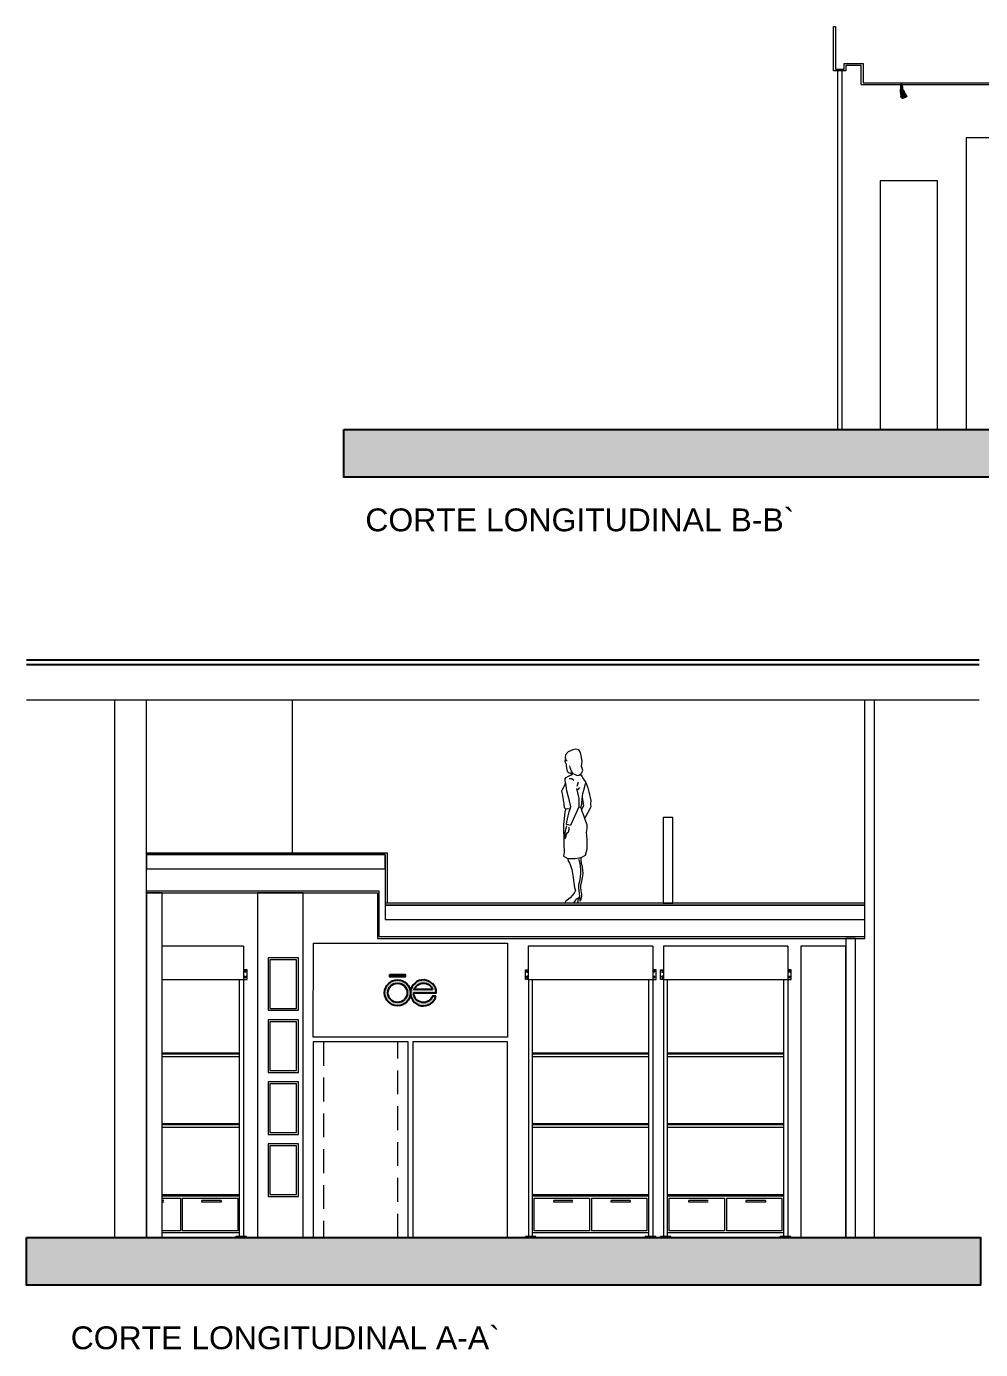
# Model space of a CAD drawing. Header units: metres. Extents: x 2712 to 2857, y 1386 to 1404.
# Drawn here: x 2755.84 to 2765.83, y 1386 to 1399.85 of the extents above; entities that cross this region are included whole.
import ezdxf
from ezdxf.enums import TextEntityAlignment as Align

# ---------------------------------------------------------------- set-up
doc = ezdxf.new("R2010")
doc.units = ezdxf.units.M
doc.linetypes.add('IMPORT-AG-FP-01$0$DASH2', pattern=[0.375, 0.25, -0.125])
for name, color, linetype in [('Fach 1', 180, 'Continuous'), ('Fach 2', 4, 'Continuous'), ('Fach 3', 3, 'Continuous'), ('Fach 4', 1, 'Continuous'), ('Hatch Muro', 253, 'Continuous'), ('PE-INSTALACIONES', 10, 'Continuous')]:
    doc.layers.add(name, color=color, linetype=linetype)
for name, color, linetype, lineweight in [('G+E LET10', 3, 'Continuous', 15), ('MOBILIARIO', 35, 'Continuous', 0), ('Muro Tbroca', 5, 'Continuous', 9), ('Muros', 1, 'Continuous', 0), ('PROYECCION', 2, 'IMPORT-AG-FP-01$0$DASH2', 9)]:
    doc.layers.add(name, color=color, linetype=linetype, lineweight=lineweight)
doc.styles.add('SWIS', font='swissel.ttf')

# ---------------------------------------------------------------- blocks, each defined once
blk = doc.blocks.new('A$C7ECD5999')
at = {"color": 1}
for p, q in [((0.058, 0.141), (0.043, 0.141)), ((0.043, 0.121), (0.043, 0.141)), ((0.058, 0.141), (0.058, 0.121)), ((0, 0.015), (0.005, 0.024)), ((0, 0.016), (0.004, 0.024)), ((0, 0.016), (0, 0.015)), ((0, 0.015), (0.002, 0.014)), ((0.002, 0.014), (0.003, 0.016)), ((0.002, 0.014), (0.005, 0.013)), ((0.002, 0.014), (0.002, 0.014)), ((0.002, 0.014), (0.002, 0.014)), ((0.002, 0.014), (0.002, 0.014)), ((0.002, 0.014), (0.006, 0.013)), ((0.007, 0.035), (0.003, 0.025)), ((0.003, 0.025), (0.004, 0.025)), ((0.003, 0.016), (0.006, 0.023)), ((0.004, 0.016), (0.003, 0.016)), ((0.007, 0.034), (0.004, 0.025)), ((0.004, 0.025), (0.004, 0.024)), ((0.004, 0.024), (0.005, 0.024)), ((0.004, 0.016), (0.007, 0.023)), ((0.008, 0.015), (0.004, 0.016)), ((0.005, 0.025), (0.009, 0.033)), ((0.005, 0.025), (0.006, 0.028)), ((0.005, 0.024), (0.005, 0.025)), ((0.005, 0.025), (0.005, 0.025)), ((0.006, 0.024), (0.005, 0.024)), ((0.005, 0.024), (0.005, 0.024)), ((0.005, 0.013), (0.01, 0.011)), ((0.005, 0.013), (0.006, 0.013)), ((0.006, 0.029), (0.009, 0.033)), ((0.006, 0.029), (0.008, 0.033)), ((0.006, 0.028), (0.006, 0.029)), ((0.006, 0.024), (0.007, 0.025)), ((0.045, 0.01), (0.006, 0.024)), ((0.006, 0.023), (0.006, 0.024)), ((0.006, 0.013), (0.01, 0.011)), ((0.007, 0.035), (0.007, 0.034)), ((0.008, 0.035), (0.007, 0.035)), ((0.007, 0.034), (0.008, 0.033)), ((0.007, 0.025), (0.011, 0.033)), ((0.009, 0.035), (0.008, 0.035)), ((0.008, 0.033), (0.009, 0.033)), ((0.008, 0.033), (0.009, 0.033)), ((0.008, 0.025), (0.012, 0.032)), ((0.008, 0.015), (0.011, 0.022)), ((0.013, 0.013), (0.008, 0.015)), ((0.009, 0.033), (0.031, 0.079)), ((0.009, 0.035), (0.031, 0.079)), ((0.009, 0.034), (0.009, 0.035)), ((0.009, 0.033), (0.009, 0.033)), ((0.009, 0.033), (0.011, 0.033)), ((0.009, 0.033), (0.009, 0.033)), ((0.01, 0.011), (0.015, 0.009)), ((0.01, 0.011), (0.01, 0.011)), ((0.01, 0.011), (0.016, 0.01)), ((0.011, 0.034), (0.032, 0.078)), ((0.011, 0.033), (0.011, 0.034)), ((0.011, 0.033), (0.012, 0.032)), ((0.012, 0.034), (0.033, 0.078)), ((0.012, 0.032), (0.015, 0.031)), ((0.012, 0.024), (0.015, 0.031)), ((0.013, 0.013), (0.016, 0.02)), ((0.019, 0.011), (0.013, 0.013)), ((0.015, 0.031), (0.02, 0.029)), ((0.015, 0.009), (0.016, 0.01)), ((0.015, 0.009), (0.021, 0.007)), ((0.016, 0.033), (0.036, 0.077)), ((0.016, 0.01), (0.022, 0.008)), ((0.017, 0.022), (0.02, 0.029)), ((0.019, 0.011), (0.021, 0.018)), ((0.025, 0.009), (0.019, 0.011)), ((0.02, 0.031), (0.039, 0.076)), ((0.02, 0.029), (0.025, 0.028)), ((0.021, 0.007), (0.022, 0.008)), ((0.021, 0.007), (0.027, 0.005)), ((0.022, 0.021), (0.025, 0.028)), ((0.022, 0.008), (0.028, 0.006)), ((0.025, 0.028), (0.03, 0.026)), ((0.025, 0.009), (0.027, 0.016)), ((0.031, 0.007), (0.025, 0.009)), ((0.026, 0.03), (0.042, 0.075)), ((0.027, 0.005), (0.028, 0.006)), ((0.027, 0.005), (0.033, 0.003)), ((0.028, 0.019), (0.03, 0.026)), ((0.028, 0.006), (0.033, 0.004)), ((0.03, 0.026), (0.036, 0.024)), ((0.031, 0.079), (0.045, 0.095)), ((0.031, 0.079), (0.033, 0.081)), ((0.031, 0.079), (0.032, 0.078)), ((0.031, 0.079), (0.031, 0.079)), ((0.031, 0.028), (0.046, 0.073)), ((0.031, 0.007), (0.033, 0.014)), ((0.036, 0.005), (0.031, 0.007)), ((0.032, 0.078), (0.033, 0.079)), ((0.032, 0.078), (0.045, 0.074)), ((0.032, 0.078), (0.032, 0.078)), ((0.032, 0.078), (0.033, 0.078)), ((0.033, 0.081), (0.045, 0.095)), ((0.033, 0.079), (0.045, 0.094)), ((0.034, 0.079), (0.033, 0.079)), ((0.033, 0.078), (0.036, 0.077)), ((0.033, 0.017), (0.036, 0.024)), ((0.033, 0.003), (0.033, 0.004)), ((0.033, 0.004), (0.038, 0.002)), ((0.033, 0.003), (0.038, 0.001)), ((0.034, 0.079), (0.045, 0.094)), ((0.036, 0.078), (0.034, 0.079)), ((0.036, 0.078), (0.045, 0.092)), ((0.039, 0.077), (0.036, 0.078)), ((0.036, 0.077), (0.039, 0.076)), ((0.036, 0.026), (0.05, 0.072)), ((0.036, 0.024), (0.04, 0.022)), ((0.036, 0.005), (0.038, 0.013)), ((0.04, 0.003), (0.036, 0.005)), ((0.038, 0.015), (0.04, 0.022)), ((0.038, 0.001), (0.038, 0.002)), ((0.038, 0.002), (0.042, 0.001)), ((0.038, 0.001), (0.042, 0)), ((0.039, 0.077), (0.047, 0.091)), ((0.043, 0.076), (0.039, 0.077)), ((0.039, 0.076), (0.042, 0.075)), ((0.04, 0.022), (0.045, 0.021)), ((0.04, 0.003), (0.042, 0.011)), ((0.044, 0.002), (0.04, 0.003)), ((0.041, 0.024), (0.053, 0.071)), ((0.042, 0.075), (0.046, 0.073)), ((0.042, 0), (0.042, 0.001)), ((0.042, 0.001), (0.043, 0)), ((0.042, 0), (0.043, 0)), ((0.045, 0.121), (0.043, 0.121)), ((0.043, 0.076), (0.049, 0.091)), ((0.047, 0.075), (0.043, 0.076)), ((0.045, 0.074), (0.043, 0.076)), ((0.043, 0.013), (0.045, 0.021)), ((0.044, 0.002), (0.043, 0)), ((0.043, 0), (0.045, 0)), ((0.045, 0.01), (0.044, 0.002)), ((0.045, 0.121), (0.047, 0.121)), ((0.045, 0.094), (0.045, 0.095)), ((0.045, 0.095), (0.045, 0.095)), ((0.045, 0.095), (0.045, 0.095)), ((0.045, 0.095), (0.045, 0.095)), ((0.045, 0.095), (0.045, 0.095)), ((0.045, 0.095), (0.045, 0.095)), ((0.045, 0.095), (0.045, 0.095)), ((0.045, 0.094), (0.045, 0.094)), ((0.045, 0.074), (0.051, 0.091)), ((0.046, 0.073), (0.045, 0.074)), ((0.045, 0.074), (0.059, 0.07)), ((0.045, 0.023), (0.056, 0.07)), ((0.045, 0.021), (0.048, 0.02)), ((0.046, 0.012), (0.045, 0.01)), ((0.045, 0), (0.047, 0.01)), ((0.046, 0.01), (0.045, 0.01)), ((0.045, 0.01), (0.045, 0.01)), ((0.045, 0), (0.046, 0)), ((0.046, 0.073), (0.046, 0.073)), ((0.046, 0.073), (0.05, 0.072)), ((0.046, 0.014), (0.048, 0.02)), ((0.048, 0.02), (0.046, 0.014)), ((0.046, 0.014), (0.046, 0.012)), ((0.047, 0.01), (0.046, 0.01)), ((0.046, 0), (0.048, 0.009)), ((0.047, 0.121), (0.054, 0.121)), ((0.047, 0.075), (0.052, 0.091)), ((0.05, 0.074), (0.047, 0.075)), ((0.047, 0.01), (0.049, 0.02)), ((0.048, 0.009), (0.047, 0.01)), ((0.048, 0.021), (0.058, 0.069)), ((0.059, 0.069), (0.048, 0.021)), ((0.048, 0.021), (0.048, 0.02)), ((0.048, 0.02), (0.048, 0.02)), ((0.048, 0.02), (0.049, 0.02)), ((0.048, 0.011), (0.05, 0.019)), ((0.05, 0.01), (0.048, 0.011)), ((0.048, 0.01), (0.048, 0.011)), ((0.048, 0.009), (0.048, 0.009)), ((0.048, 0.009), (0.048, 0.009)), ((0.048, 0.009), (0.048, 0.009)), ((0.048, 0.009), (0.05, 0.008)), ((0.05, 0.008), (0.048, 0.009)), ((0.048, 0.009), (0.048, 0.009)), ((0.049, 0.02), (0.059, 0.069)), ((0.049, 0.02), (0.05, 0.019)), ((0.05, 0.074), (0.054, 0.091)), ((0.053, 0.072), (0.05, 0.074)), ((0.05, 0.072), (0.053, 0.071)), ((0.05, 0.021), (0.06, 0.069)), ((0.053, 0.02), (0.05, 0.021)), ((0.05, 0.02), (0.05, 0.021)), ((0.05, 0.019), (0.052, 0.018)), ((0.052, 0.018), (0.05, 0.01)), ((0.051, 0.01), (0.05, 0.01)), ((0.051, 0.01), (0.05, 0.008)), ((0.05, 0.008), (0.051, 0.008)), ((0.054, 0.018), (0.051, 0.008)), ((0.054, 0.018), (0.051, 0.01)), ((0.051, 0.008), (0.052, 0.008)), ((0.055, 0.018), (0.052, 0.008)), ((0.052, 0.018), (0.054, 0.018)), ((0.053, 0.072), (0.056, 0.091)), ((0.056, 0.071), (0.053, 0.072)), ((0.053, 0.071), (0.056, 0.07)), ((0.055, 0.019), (0.053, 0.02)), ((0.056, 0.121), (0.054, 0.121)), ((0.054, 0.018), (0.055, 0.018)), ((0.055, 0.091), (0.056, 0.091)), ((0.055, 0.018), (0.055, 0.019)), ((0.058, 0.121), (0.056, 0.121)), ((0.057, 0.092), (0.056, 0.092)), ((0.056, 0.071), (0.057, 0.091)), ((0.056, 0.091), (0.056, 0.091)), ((0.056, 0.091), (0.057, 0.091)), ((0.058, 0.07), (0.056, 0.071)), ((0.056, 0.07), (0.058, 0.069)), ((0.058, 0.091), (0.057, 0.092)), ((0.057, 0.091), (0.057, 0.092)), ((0.057, 0.091), (0.058, 0.091)), ((0.059, 0.091), (0.058, 0.091)), ((0.058, 0.091), (0.059, 0.09)), ((0.058, 0.091), (0.058, 0.091)), ((0.058, 0.091), (0.058, 0.081)), ((0.058, 0.081), (0.058, 0.091)), ((0.058, 0.091), (0.058, 0.091)), ((0.058, 0.07), (0.058, 0.081)), ((0.058, 0.081), (0.058, 0.081)), ((0.058, 0.081), (0.059, 0.081)), ((0.058, 0.081), (0.059, 0.07)), ((0.059, 0.07), (0.058, 0.07)), ((0.058, 0.069), (0.059, 0.069)), ((0.059, 0.09), (0.059, 0.091)), ((0.059, 0.081), (0.059, 0.09)), ((0.059, 0.09), (0.059, 0.09)), ((0.059, 0.09), (0.059, 0.091)), ((0.059, 0.09), (0.059, 0.09)), ((0.059, 0.081), (0.059, 0.09)), ((0.059, 0.081), (0.059, 0.09)), ((0.06, 0.069), (0.059, 0.081)), ((0.059, 0.07), (0.059, 0.081)), ((0.059, 0.07), (0.059, 0.081)), ((0.059, 0.081), (0.059, 0.081)), ((0.059, 0.081), (0.059, 0.081)), ((0.06, 0.069), (0.059, 0.07)), ((0.059, 0.07), (0.059, 0.07)), ((0.059, 0.07), (0.059, 0.069)), ((0.059, 0.069), (0.059, 0.07)), ((0.059, 0.07), (0.059, 0.07)), ((0.059, 0.07), (0.059, 0.07)), ((0.059, 0.07), (0.059, 0.07)), ((0.059, 0.07), (0.059, 0.07)), ((0.059, 0.07), (0.059, 0.07)), ((0.059, 0.069), (0.06, 0.069)), ((0.059, 0.069), (0.059, 0.069))]:
    blk.add_line(p, q, dxfattribs=at)
blk.add_lwpolyline([(0.045, 0.121), (0.045, 0.091), (0.056, 0.091), (0.056, 0.121)], dxfattribs=at)
blk = doc.blocks.new('PERSONA1')
for p, q in [((-0.088, 1.554), (-0.091, 1.522)), ((-0.06, 1.588), (-0.088, 1.554)), ((-0.011, 1.609), (-0.06, 1.588)), ((0.022, 1.613), (-0.011, 1.609)), ((0.051, 1.606), (0.022, 1.613)), ((0.071, 1.579), (0.051, 1.606)), ((0.081, 1.53), (0.071, 1.579)), ((0.086, 1.486), (0.081, 1.53)), ((-0.092, 1.506), (-0.095, 1.49)), ((-0.095, 1.49), (-0.092, 1.477)), ((-0.092, 1.477), (-0.084, 1.465)), ((-0.091, 1.522), (-0.084, 1.504)), ((-0.091, 1.519), (-0.087, 1.507)), ((-0.087, 1.507), (-0.071, 1.49)), ((-0.084, 1.465), (-0.081, 1.457)), ((-0.081, 1.457), (-0.081, 1.447)), ((-0.081, 1.447), (-0.08, 1.439)), ((-0.08, 1.439), (-0.078, 1.42)), ((-0.078, 1.42), (-0.074, 1.396)), ((-0.074, 1.396), (-0.068, 1.382)), ((-0.035, 1.411), (-0.043, 1.44)), ((-0.025, 1.384), (-0.035, 1.411)), ((0.08, 1.436), (0.082, 1.46)), ((0.093, 1.396), (0.08, 1.436)), ((0.082, 1.46), (0.086, 1.486)), ((0.083, 1.365), (0.093, 1.396)), ((-0.086, 1.262), (-0.101, 1.227)), ((-0.09, 1.302), (-0.081, 1.318)), ((-0.09, 1.282), (-0.09, 1.302)), ((-0.082, 1.233), (-0.09, 1.282)), ((-0.081, 1.318), (-0.057, 1.331)), ((-0.068, 1.382), (-0.06, 1.372)), ((-0.06, 1.372), (-0.05, 1.365)), ((-0.057, 1.331), (-0.032, 1.341)), ((-0.05, 1.365), (-0.039, 1.364)), ((-0.048, 1.308), (-0.022, 1.306)), ((-0.039, 1.364), (-0.028, 1.365)), ((-0.032, 1.341), (-0.01, 1.358)), ((-0.028, 1.365), (-0.027, 1.345)), ((-0.006, 1.355), (-0.025, 1.384)), ((-0.022, 1.306), (0, 1.29)), ((-0.01, 1.358), (0.007, 1.351)), ((0.007, 1.351), (0.035, 1.34)), ((0.035, 1.34), (0.051, 1.341)), ((0.035, 1.226), (0.049, 1.273)), ((0.051, 1.341), (0.071, 1.351)), ((0.07, 1.348), (0.086, 1.325)), ((0.071, 1.351), (0.083, 1.365)), ((0.086, 1.325), (0.102, 1.301)), ((0.102, 1.301), (0.125, 1.264)), ((0.116, 1.224), (0.123, 1.255)), ((0.125, 1.264), (0.145, 1.21)), ((-0.115, 1.204), (-0.129, 1.173)), ((-0.129, 1.173), (-0.122, 1.148)), ((-0.122, 1.148), (-0.114, 1.103)), ((-0.101, 1.227), (-0.115, 1.204)), ((-0.074, 1.177), (-0.082, 1.233)), ((-0.058, 1.125), (-0.074, 1.177)), ((-0.047, 1.075), (-0.058, 1.125)), ((0.045, 1.144), (0.032, 1.202)), ((0.041, 1.187), (0.061, 1.214)), ((0.054, 1.098), (0.045, 1.144)), ((0.087, 1.095), (0.094, 1.15)), ((0.105, 1.022), (0.089, 1.111)), ((0.094, 1.15), (0.106, 1.184)), ((0.106, 1.184), (0.116, 1.224)), ((0.145, 1.21), (0.156, 1.168)), ((0.156, 1.168), (0.164, 1.137)), ((0.164, 1.137), (0.176, 1.081)), ((-0.114, 1.103), (-0.106, 1.041)), ((-0.106, 1.041), (-0.103, 1.005)), ((-0.103, 1.005), (-0.089, 0.989)), ((-0.086, 0.987), (-0.094, 0.956)), ((-0.089, 0.989), (-0.067, 0.992)), ((-0.067, 0.992), (-0.044, 0.991)), ((-0.048, 0.957), (-0.031, 1.012)), ((-0.031, 1.012), (-0.047, 1.075)), ((0.052, 1.011), (-0.036, 0.814)), ((0.071, 1.005), (0.052, 1.011)), ((0.055, 1.012), (0.054, 1.098)), ((0.056, 1.007), (0.077, 1.011)), ((0.077, 0.995), (0.071, 1.005)), ((0.077, 1.011), (0.085, 1.043)), ((0.088, 0.96), (0.077, 0.995)), ((0.081, 0.982), (0.105, 1.022)), ((0.085, 1.043), (0.087, 1.095)), ((0.171, 0.995), (0.148, 0.95)), ((0.178, 1.011), (0.171, 0.995)), ((0.176, 1.081), (0.175, 1.038)), ((0.175, 1.038), (0.178, 1.011)), ((-0.102, 0.889), (-0.108, 0.825)), ((-0.094, 0.956), (-0.102, 0.889)), ((-0.076, 0.827), (-0.074, 0.854)), ((-0.074, 0.854), (-0.059, 0.917)), ((-0.059, 0.917), (-0.048, 0.957)), ((0.103, 0.92), (0.088, 0.96)), ((0.124, 0.856), (0.103, 0.92)), ((0.137, 0.934), (0.117, 0.895)), ((0.138, 0.821), (0.124, 0.856)), ((0.148, 0.95), (0.137, 0.934)), ((-0.108, 0.825), (-0.107, 0.777)), ((-0.107, 0.777), (-0.106, 0.678)), ((-0.093, 0.738), (-0.095, 0.697)), ((-0.095, 0.697), (-0.095, 0.675)), ((-0.089, 0.774), (-0.093, 0.738)), ((-0.079, 0.797), (-0.089, 0.774)), ((-0.087, 0.685), (-0.074, 0.731)), ((-0.076, 0.812), (-0.079, 0.797)), ((-0.059, 0.821), (-0.076, 0.827)), ((-0.074, 0.731), (-0.068, 0.74)), ((-0.068, 0.74), (-0.056, 0.75)), ((-0.036, 0.814), (-0.059, 0.821)), ((-0.056, 0.75), (-0.049, 0.772)), ((-0.049, 0.772), (-0.05, 0.797)), ((0.134, 0.74), (0.139, 0.785)), ((0.138, 0.673), (0.134, 0.74)), ((0.139, 0.785), (0.138, 0.821)), ((-0.106, 0.678), (-0.104, 0.62)), ((-0.104, 0.62), (-0.103, 0.534)), ((-0.095, 0.675), (-0.087, 0.685)), ((0.122, 0.506), (0.14, 0.572)), ((0.141, 0.629), (0.138, 0.673)), ((0.14, 0.572), (0.141, 0.629)), ((-0.103, 0.534), (-0.108, 0.494)), ((-0.108, 0.494), (-0.07, 0.472)), ((-0.07, 0.472), (-0.05, 0.468)), ((-0.063, 0.469), (-0.063, 0.462)), ((-0.063, 0.462), (-0.056, 0.439)), ((-0.056, 0.439), (-0.048, 0.426)), ((-0.05, 0.468), (0.011, 0.471)), ((-0.048, 0.426), (-0.042, 0.417)), ((-0.042, 0.417), (-0.022, 0.353)), ((0.011, 0.471), (0.058, 0.475)), ((0.061, 0.431), (0.051, 0.458)), ((0.058, 0.475), (0.085, 0.483)), ((0.069, 0.396), (0.061, 0.431)), ((0.074, 0.482), (0.073, 0.459)), ((0.073, 0.459), (0.077, 0.419)), ((0.077, 0.419), (0.086, 0.384)), ((0.085, 0.483), (0.122, 0.506)), ((-0.022, 0.353), (-0.011, 0.292)), ((-0.011, 0.292), (0.008, 0.165)), ((0.066, 0.245), (0.068, 0.281)), ((0.068, 0.281), (0.074, 0.309)), ((0.074, 0.345), (0.069, 0.396)), ((0.074, 0.309), (0.074, 0.345)), ((0.092, 0.287), (0.085, 0.252)), ((0.086, 0.384), (0.09, 0.343)), ((0.09, 0.343), (0.093, 0.317)), ((0.093, 0.317), (0.092, 0.287)), ((0.008, 0.165), (0.016, 0.133)), ((0.052, 0.155), (0.053, 0.196)), ((0.054, 0.13), (0.052, 0.155)), ((0.053, 0.196), (0.066, 0.245)), ((0.073, 0.204), (0.07, 0.185)), ((0.07, 0.185), (0.07, 0.158)), ((0.07, 0.158), (0.074, 0.133)), ((0.08, 0.224), (0.073, 0.204)), ((0.085, 0.252), (0.08, 0.224)), ((-0.087, 0.019), (-0.093, 0.006)), ((-0.093, 0.006), (-0.016, 0.005)), ((-0.037, 0.058), (-0.087, 0.019)), ((0.003, 0.106), (-0.037, 0.058)), ((-0.016, 0.005), (0.002, 0.01)), ((0.002, 0.01), (0.018, 0.031)), ((0.016, 0.133), (0.003, 0.106)), ((0.018, 0.031), (0.032, 0.054)), ((0.032, 0.054), (0.04, 0.049)), ((0.04, 0.049), (0.041, 0.007)), ((0.041, 0.007), (0.05, 0.049)), ((0.05, 0.049), (0.062, 0.07)), ((0.06, 0.107), (0.054, 0.13)), ((0.062, 0.07), (0.06, 0.107)), ((0.067, 0.021), (0.063, 0.078)), ((0.08, 0.069), (0.067, 0.021)), ((0.074, 0.133), (0.08, 0.094)), ((0.08, 0.094), (0.08, 0.069))]:
    blk.add_line(p, q)

msp = doc.modelspace()

# ---------------------------------------------------------------- hatches: boundary and pattern name
h = msp.add_hatch()
h.set_pattern_fill('AR-SAND', color=256, scale=0.0009)
h.set_pattern_definition([(37.5, (2773.292376, 1319.77249), (-0.001440028, 0.044047191), [0, -0.0347472, 0, -0.038862, 0, -0.0371475]), (7.5, (2773.292376, 1319.77249), (0.040457095, 0.06451426), [0, -0.0187452, 0, -0.0313182, 0, -0.0120015]), (327.5, (2773.264258, 1319.77249), (0.071189313, 0.000129347), [0, -0.01143, 0, -0.041148, 0, -0.053721]), (317.5, (2773.26426, 1319.77249), (0.06872008, 0.02006364), [0, -0.005715, 0, -0.0269748, 0, -0.030861])])
h.paths.add_polyline_path([(2759.163, 1395.633), (2759.163, 1395.133), (2781.787, 1395.133), (2781.787, 1395.633)])
h = msp.add_hatch()
h.set_pattern_fill('AR-SAND', color=256, scale=0.0009)
h.set_pattern_definition([(37.5, (2768.592534, 1311.309227), (-0.001440028, 0.044047191), [0, -0.0347472, 0, -0.038862, 0, -0.0371475]), (7.5, (2768.592534, 1311.30923), (0.040457095, 0.06451426), [0, -0.0187452, 0, -0.0313182, 0, -0.0120015]), (327.5, (2768.564416, 1311.309227), (0.071189313, 0.000129347), [0, -0.01143, 0, -0.041148, 0, -0.053721]), (317.5, (2768.564416, 1311.30923), (0.06872008, 0.02006364), [0, -0.005715, 0, -0.0269748, 0, -0.030861])])
h.paths.add_polyline_path([(2765.828, 1386.67), (2765.828, 1387.17), (2755.839, 1387.17), (2755.839, 1386.67)])
at = {"layer": 'Hatch Muro', "true_color": 0x939598, "transparency": 33554531}
h = msp.add_hatch(color=252, dxfattribs=at)
h.dxf.hatch_style = 1
h.paths.add_polyline_path([(2759.806, 1389.902), (2759.806, 1389.925), (2759.644, 1389.925), (2759.644, 1389.902)])
h.paths.add_polyline_path([(2759.59, 1389.733, 1), (2759.86, 1389.733, 1)])
h.paths.add_polyline_path([(2759.827, 1389.733, -1), (2759.624, 1389.733, -1)], flags=16)
h.paths.add_polyline_path([(2760.127, 1389.699), (2760.091, 1389.699, -0.843039), (2759.894, 1389.733), (2760.131, 1389.733, 15.809221)])
h.paths.add_polyline_path([(2760.091, 1389.767), (2759.9, 1389.767, -0.707107)], flags=16)

# ---------------------------------------------------------------- linework, layer by layer
at = {"lineweight": 5}
for p, q in [((2762.431, 1395.633), (2781.787, 1395.633)), ((2757.731, 1387.17), (2765.306, 1387.17))]:
    msp.add_line(p, q, dxfattribs=at)
for points in [[(2759.163, 1395.633), (2781.787, 1395.633), (2781.787, 1395.133), (2759.163, 1395.133)], [(2755.839, 1387.17), (2765.828, 1387.17), (2765.828, 1386.67), (2755.839, 1386.67)]]:
    msp.add_lwpolyline(points, close=True)
at = {"elevation": 0}
msp.add_lwpolyline([(2759.644, 1389.925), (2759.806, 1389.925), (2759.806, 1389.902), (2759.644, 1389.902)], close=True, dxfattribs=at)
at = {"elevation": 0, "flags": 128}
for points in [[(2760.127, 1389.699), (2760.091, 1389.699, -0.843039), (2759.894, 1389.733), (2760.131, 1389.733, 15.809221)], [(2760.091, 1389.767), (2759.9, 1389.767, -0.707107)]]:
    msp.add_lwpolyline(points, format="xyb", close=True, dxfattribs=at)
for radius in [0.135, 0.101]:
    msp.add_circle((2759.725, 1389.733, 0), radius)
at = {"layer": 'Fach 1'}
for p, q in [((2755.839, 1393.22, 0), (2765.816, 1393.22, 0)), ((2755.839, 1393.17, 0), (2765.816, 1393.17, 0))]:
    msp.add_line(p, q, dxfattribs=at)
at = {"layer": 'Fach 2', "lineweight": 5}
for points in [[(2757.095, 1391.2), (2759.615, 1391.2), (2759.615, 1390.67)], [(2757.095, 1391.18), (2759.595, 1391.18), (2759.595, 1390.65)], [(2757.095, 1390.67), (2757.095, 1390.65)], [(2759.595, 1390.65), (2764.616, 1390.65), (2764.616, 1390.67), (2759.595, 1390.67)]]:
    msp.add_lwpolyline(points, dxfattribs=at)
at = {"layer": 'Fach 2', "lineweight": 5, "elevation": 0}
msp.add_lwpolyline([(2758.736, 1390.78), (2758.259, 1390.78), (2758.259, 1387.17), (2758.736, 1387.17)], close=True, dxfattribs=at)
at = {"layer": 'Fach 3', "lineweight": 5}
msp.add_line((2755.839, 1392.8, 0), (2765.816, 1392.8, 0), dxfattribs=at)
for points in [[(2762.607, 1391.57), (2762.505, 1391.57), (2762.505, 1390.67), (2762.607, 1390.67)], [(2757.095, 1391.18), (2757.095, 1391.03), (2759.595, 1391.03), (2759.595, 1391.18)]]:
    msp.add_lwpolyline(points, close=True, dxfattribs=at)
msp.add_lwpolyline([(2759.595, 1390.65), (2759.595, 1390.499), (2764.616, 1390.499), (2764.616, 1390.65), (2759.595, 1390.65)], dxfattribs=at)
at = {"layer": 'Fach 4', "lineweight": 5}
msp.add_line((2758.623, 1392.8), (2758.623, 1391.2), dxfattribs=at)
at = {"layer": 'MOBILIARIO'}
for p, q in [((2758.112, 1390.222, 0), (2757.259, 1390.222, 0)), ((2758.112, 1390.222, 0), (2758.112, 1389.872, 0)), ((2761.094, 1390.222), (2761.094, 1389.872)), ((2762.397, 1390.222), (2761.094, 1390.222)), ((2762.397, 1390.222), (2762.397, 1389.872)), ((2762.508, 1390.222), (2762.508, 1389.872)), ((2763.811, 1390.222), (2762.508, 1390.222)), ((2763.811, 1390.222), (2763.811, 1389.872)), ((2758.15, 1389.972, 0), (2758.112, 1389.972, 0)), ((2758.119, 1389.957, 0), (2758.124, 1389.965, 0)), ((2758.124, 1389.948, 0), (2758.119, 1389.957, 0)), ((2758.124, 1389.965, 0), (2758.134, 1389.965, 0)), ((2758.134, 1389.948, 0), (2758.124, 1389.948, 0)), ((2758.134, 1389.965, 0), (2758.139, 1389.957, 0)), ((2758.139, 1389.957, 0), (2758.134, 1389.948, 0)), ((2758.15, 1389.872, 0), (2758.15, 1389.972, 0)), ((2761.063, 1389.972), (2761.094, 1389.972)), ((2761.063, 1389.872), (2761.063, 1389.972)), ((2761.078, 1389.965), (2761.073, 1389.957)), ((2761.073, 1389.957), (2761.078, 1389.948)), ((2761.088, 1389.965), (2761.078, 1389.965)), ((2761.078, 1389.948), (2761.088, 1389.948)), ((2761.093, 1389.957), (2761.088, 1389.965)), ((2761.088, 1389.948), (2761.093, 1389.957)), ((2762.434, 1389.972), (2762.397, 1389.972)), ((2762.404, 1389.957), (2762.409, 1389.965)), ((2762.409, 1389.948), (2762.404, 1389.957)), ((2762.409, 1389.965), (2762.419, 1389.965)), ((2762.419, 1389.948), (2762.409, 1389.948)), ((2762.419, 1389.965), (2762.424, 1389.957)), ((2762.424, 1389.957), (2762.419, 1389.948)), ((2762.434, 1389.872), (2762.434, 1389.972)), ((2762.477, 1389.972), (2762.508, 1389.972)), ((2762.477, 1389.872), (2762.477, 1389.972)), ((2762.492, 1389.965), (2762.487, 1389.957)), ((2762.487, 1389.957), (2762.492, 1389.948)), ((2762.502, 1389.965), (2762.492, 1389.965)), ((2762.492, 1389.948), (2762.502, 1389.948)), ((2762.507, 1389.957), (2762.502, 1389.965)), ((2762.502, 1389.948), (2762.507, 1389.957)), ((2763.848, 1389.972), (2763.811, 1389.972)), ((2763.818, 1389.957), (2763.823, 1389.965)), ((2763.823, 1389.948), (2763.818, 1389.957)), ((2763.823, 1389.965), (2763.833, 1389.965)), ((2763.833, 1389.948), (2763.823, 1389.948)), ((2763.833, 1389.965), (2763.838, 1389.957)), ((2763.838, 1389.957), (2763.833, 1389.948)), ((2763.848, 1389.872), (2763.848, 1389.972)), ((2757.259, 1389.872, 0), (2758.112, 1389.872, 0)), ((2758.071, 1387.18, 0), (2758.071, 1389.872, 0)), ((2758.112, 1389.872, 0), (2758.15, 1389.872, 0)), ((2758.112, 1389.872, 0), (2758.112, 1387.18, 0)), ((2758.119, 1389.898, 0), (2758.124, 1389.906, 0)), ((2758.124, 1389.889, 0), (2758.119, 1389.898, 0)), ((2758.124, 1389.906, 0), (2758.134, 1389.906, 0)), ((2758.134, 1389.889, 0), (2758.124, 1389.889, 0)), ((2758.134, 1389.906, 0), (2758.139, 1389.898, 0)), ((2758.139, 1389.898, 0), (2758.134, 1389.889, 0)), ((2761.1, 1389.872), (2761.063, 1389.872)), ((2761.078, 1389.906), (2761.073, 1389.898)), ((2761.073, 1389.898), (2761.078, 1389.889)), ((2761.088, 1389.906), (2761.078, 1389.906)), ((2761.078, 1389.889), (2761.088, 1389.889)), ((2761.093, 1389.898), (2761.088, 1389.906)), ((2761.088, 1389.889), (2761.093, 1389.898)), ((2761.094, 1389.872), (2762.397, 1389.872)), ((2761.1, 1387.18), (2761.1, 1389.872)), ((2761.135, 1389.872), (2761.135, 1387.18)), ((2762.355, 1387.18), (2762.355, 1389.872)), ((2762.397, 1389.872), (2762.434, 1389.872)), ((2762.397, 1389.872), (2762.397, 1387.18)), ((2762.404, 1389.898), (2762.409, 1389.906)), ((2762.409, 1389.889), (2762.404, 1389.898)), ((2762.409, 1389.906), (2762.419, 1389.906)), ((2762.419, 1389.889), (2762.409, 1389.889)), ((2762.419, 1389.906), (2762.424, 1389.898)), ((2762.424, 1389.898), (2762.419, 1389.889)), ((2762.514, 1389.872), (2762.477, 1389.872)), ((2762.492, 1389.906), (2762.487, 1389.898)), ((2762.487, 1389.898), (2762.492, 1389.889)), ((2762.502, 1389.906), (2762.492, 1389.906)), ((2762.492, 1389.889), (2762.502, 1389.889)), ((2762.507, 1389.898), (2762.502, 1389.906)), ((2762.502, 1389.889), (2762.507, 1389.898)), ((2762.508, 1389.872), (2763.811, 1389.872)), ((2762.514, 1387.18), (2762.514, 1389.872)), ((2762.549, 1389.872), (2762.549, 1387.18)), ((2763.769, 1387.18), (2763.769, 1389.872)), ((2763.811, 1389.872), (2763.848, 1389.872)), ((2763.811, 1389.872), (2763.811, 1387.18)), ((2763.818, 1389.898), (2763.823, 1389.906)), ((2763.823, 1389.889), (2763.818, 1389.898)), ((2763.823, 1389.906), (2763.833, 1389.906)), ((2763.833, 1389.889), (2763.823, 1389.889)), ((2763.833, 1389.906), (2763.838, 1389.898)), ((2763.838, 1389.898), (2763.833, 1389.889)), ((2758.071, 1389.102, 0), (2757.259, 1389.102, 0)), ((2762.355, 1389.102), (2761.135, 1389.102)), ((2763.769, 1389.102), (2762.549, 1389.102)), ((2758.071, 1389.092, 0), (2757.259, 1389.092, 0)), ((2758.071, 1389.062, 0), (2757.259, 1389.062, 0)), ((2762.355, 1389.092), (2761.135, 1389.092)), ((2762.355, 1389.062), (2761.135, 1389.062)), ((2763.769, 1389.092), (2762.549, 1389.092)), ((2763.769, 1389.062), (2762.549, 1389.062)), ((2758.071, 1388.362, 0), (2757.259, 1388.362, 0)), ((2758.071, 1388.352, 0), (2757.259, 1388.352, 0)), ((2758.071, 1388.322, 0), (2757.259, 1388.322, 0)), ((2762.356, 1388.362), (2761.136, 1388.362)), ((2762.356, 1388.352), (2761.136, 1388.352)), ((2762.356, 1388.322), (2761.136, 1388.322)), ((2763.77, 1388.362), (2762.55, 1388.362)), ((2763.77, 1388.352), (2762.55, 1388.352)), ((2763.77, 1388.322), (2762.55, 1388.322)), ((2757.259, 1387.622, 0), (2758.071, 1387.622, 0)), ((2758.071, 1387.602, 0), (2757.259, 1387.602, 0)), ((2757.259, 1387.582, 0), (2757.451, 1387.582, 0)), ((2757.451, 1387.582, 0), (2757.451, 1387.242, 0)), ((2757.471, 1387.582, 0), (2757.471, 1387.242, 0)), ((2757.471, 1387.582, 0), (2758.051, 1387.582, 0)), ((2758.051, 1387.582, 0), (2758.051, 1387.242, 0)), ((2761.135, 1387.622), (2762.355, 1387.622)), ((2762.355, 1387.602), (2761.135, 1387.602)), ((2761.155, 1387.582), (2761.735, 1387.582)), ((2761.155, 1387.242), (2761.155, 1387.582)), ((2761.735, 1387.582), (2761.735, 1387.242)), ((2761.755, 1387.582), (2761.755, 1387.242)), ((2761.755, 1387.582), (2762.335, 1387.582)), ((2762.335, 1387.582), (2762.335, 1387.242)), ((2762.549, 1387.622), (2763.769, 1387.622)), ((2763.769, 1387.602), (2762.549, 1387.602)), ((2762.569, 1387.582), (2763.149, 1387.582)), ((2762.569, 1387.242), (2762.569, 1387.582)), ((2763.149, 1387.582), (2763.149, 1387.242)), ((2763.169, 1387.582), (2763.169, 1387.242)), ((2763.169, 1387.582), (2763.749, 1387.582)), ((2763.749, 1387.582), (2763.749, 1387.242)), ((2757.277, 1387.559, 0), (2757.259, 1387.559, 0)), ((2757.277, 1387.539, 0), (2757.259, 1387.539, 0)), ((2757.877, 1387.559, 0), (2757.677, 1387.559, 0)), ((2757.677, 1387.539, 0), (2757.677, 1387.559, 0)), ((2757.877, 1387.539, 0), (2757.677, 1387.539, 0)), ((2757.877, 1387.559, 0), (2757.877, 1387.539, 0)), ((2761.562, 1387.559), (2761.362, 1387.559)), ((2761.362, 1387.539), (2761.362, 1387.559)), ((2761.562, 1387.539), (2761.362, 1387.539)), ((2762.162, 1387.559), (2761.962, 1387.559)), ((2761.962, 1387.539), (2761.962, 1387.559)), ((2762.162, 1387.539), (2761.962, 1387.539)), ((2762.162, 1387.559), (2762.162, 1387.539)), ((2762.976, 1387.559), (2762.776, 1387.559)), ((2762.776, 1387.539), (2762.776, 1387.559)), ((2762.976, 1387.539), (2762.776, 1387.539)), ((2763.576, 1387.559), (2763.376, 1387.559)), ((2763.376, 1387.539), (2763.376, 1387.559)), ((2763.576, 1387.539), (2763.376, 1387.539)), ((2763.576, 1387.559), (2763.576, 1387.539)), ((2757.451, 1387.242, 0), (2757.259, 1387.242, 0)), ((2757.259, 1387.222, 0), (2758.071, 1387.222, 0)), ((2758.051, 1387.242, 0), (2757.471, 1387.242, 0)), ((2758.033, 1387.17), (2758.033, 1387.18)), ((2758.143, 1387.18), (2758.033, 1387.18)), ((2758.033, 1387.17), (2758.033, 1387.18)), ((2758.143, 1387.18), (2758.033, 1387.18)), ((2758.033, 1387.17), (2758.143, 1387.17)), ((2758.033, 1387.17), (2758.143, 1387.17)), ((2758.143, 1387.17), (2758.143, 1387.18)), ((2758.143, 1387.17), (2758.143, 1387.18)), ((2761.063, 1387.17, 0), (2761.063, 1387.18, 0)), ((2761.173, 1387.18, 0), (2761.063, 1387.18, 0)), ((2761.063, 1387.17, 0), (2761.173, 1387.17, 0)), ((2761.135, 1387.222), (2762.355, 1387.222)), ((2761.735, 1387.242), (2761.155, 1387.242)), ((2761.173, 1387.17, 0), (2761.173, 1387.18, 0)), ((2762.335, 1387.242), (2761.755, 1387.242)), ((2762.318, 1387.17, 0), (2762.318, 1387.18, 0)), ((2762.428, 1387.18, 0), (2762.318, 1387.18, 0)), ((2762.318, 1387.17, 0), (2762.318, 1387.18, 0)), ((2762.428, 1387.18, 0), (2762.318, 1387.18, 0)), ((2762.318, 1387.17, 0), (2762.428, 1387.17, 0)), ((2762.318, 1387.17, 0), (2762.428, 1387.17, 0)), ((2762.428, 1387.17, 0), (2762.428, 1387.18, 0)), ((2762.428, 1387.17, 0), (2762.428, 1387.18, 0)), ((2762.477, 1387.17, 0), (2762.477, 1387.18, 0)), ((2762.587, 1387.18, 0), (2762.477, 1387.18, 0)), ((2762.477, 1387.17, 0), (2762.587, 1387.17, 0)), ((2762.549, 1387.222), (2763.769, 1387.222)), ((2763.149, 1387.242), (2762.569, 1387.242)), ((2762.587, 1387.17, 0), (2762.587, 1387.18, 0)), ((2763.749, 1387.242), (2763.169, 1387.242)), ((2763.732, 1387.17, 0), (2763.732, 1387.18, 0)), ((2763.842, 1387.18, 0), (2763.732, 1387.18, 0)), ((2763.732, 1387.17, 0), (2763.732, 1387.18, 0)), ((2763.842, 1387.18, 0), (2763.732, 1387.18, 0)), ((2763.732, 1387.17, 0), (2763.842, 1387.17, 0)), ((2763.732, 1387.17, 0), (2763.842, 1387.17, 0)), ((2763.842, 1387.17, 0), (2763.842, 1387.18, 0)), ((2763.842, 1387.17, 0), (2763.842, 1387.18, 0))]:
    msp.add_line(p, q, dxfattribs=at)
at = {"layer": 'MOBILIARIO', "elevation": 0}
msp.add_lwpolyline([(2767.98, 1395.635), (2767.98, 1398.685), (2765.68, 1398.685), (2765.68, 1395.635)], dxfattribs=at)
msp.add_lwpolyline([(2764.78, 1395.634), (2765.38, 1395.633), (2765.38, 1398.235), (2764.78, 1398.236)], close=True, dxfattribs=at)
at = {"layer": 'MOBILIARIO', "lineweight": 5, "elevation": 0}
for points in [[(2758.843, 1389.27), (2758.844, 1390.252), (2760.877, 1390.252), (2760.877, 1389.27)], [(2759.836, 1389.22), (2758.843, 1389.22), (2758.843, 1387.17), (2759.836, 1387.17)]]:
    msp.add_lwpolyline(points, close=True, dxfattribs=at)
at = {"layer": 'MOBILIARIO', "lineweight": 5}
for points in [[(2763.946, 1387.17), (2764.419, 1387.17), (2764.419, 1390.222), (2763.946, 1390.222)], [(2760.877, 1389.22), (2759.886, 1389.22), (2759.886, 1387.17), (2760.877, 1387.17)]]:
    msp.add_lwpolyline(points, close=True, dxfattribs=at)
at = {"layer": 'MOBILIARIO'}
for points in [[(2758.687, 1389.55), (2758.687, 1390.1), (2758.369, 1390.1), (2758.369, 1389.55)], [(2758.667, 1389.57), (2758.667, 1390.08), (2758.389, 1390.08), (2758.389, 1389.57)], [(2758.687, 1388.9), (2758.687, 1389.45), (2758.369, 1389.45), (2758.369, 1388.9)], [(2758.667, 1388.92), (2758.667, 1389.43), (2758.389, 1389.43), (2758.389, 1388.92)], [(2758.687, 1388.25), (2758.687, 1388.8), (2758.369, 1388.8), (2758.369, 1388.25)], [(2758.667, 1388.27), (2758.667, 1388.78), (2758.389, 1388.78), (2758.389, 1388.27)], [(2758.687, 1387.6), (2758.687, 1388.15), (2758.369, 1388.15), (2758.369, 1387.6)], [(2758.667, 1387.62), (2758.667, 1388.13), (2758.389, 1388.13), (2758.389, 1387.62)]]:
    msp.add_lwpolyline(points, close=True, dxfattribs=at)
at = {"layer": 'Muro Tbroca'}
for p, q in [((2764.616, 1390.302), (2764.616, 1392.8)), ((2764.719, 1387.17), (2764.719, 1392.8)), ((2759.515, 1390.302), (2764.616, 1390.302)), ((2759.53, 1390.322, 0), (2764.616, 1390.322))]:
    msp.add_line(p, q, dxfattribs=at)
at = {"layer": 'Muro Tbroca', "elevation": 0}
for points in [[(2764.58, 1399.263), (2764.58, 1399.443), (2764.42, 1399.444), (2764.42, 1399.386), (2764.33, 1399.386), (2764.29, 1399.386), (2764.29, 1399.852), (2764.31, 1399.852), (2764.31, 1399.406), (2764.33, 1399.406), (2764.4, 1399.406), (2764.4, 1399.464), (2764.6, 1399.463), (2764.6, 1399.263)], [(2764.58, 1399.243), (2766.581, 1399.243), (2766.581, 1399.443), (2771.924, 1399.443), (2771.924, 1399.243), (2773.031, 1399.243), (2773.631, 1399.243), (2773.631, 1398.765), (2776.224, 1398.765)], [(2764.6, 1399.263), (2766.561, 1399.263), (2766.561, 1399.463), (2771.944, 1399.463), (2771.944, 1399.263), (2773.031, 1399.263), (2773.651, 1399.263), (2773.651, 1398.785), (2776.224, 1398.785)], [(2764.58, 1399.243), (2764.58, 1399.243), (2764.58, 1399.263), (2764.58, 1399.263)], [(2757.095, 1390.8), (2759.53, 1390.8), (2759.53, 1390.322)], [(2757.095, 1390.78), (2759.515, 1390.78), (2759.515, 1390.302)]]:
    msp.add_lwpolyline(points, dxfattribs=at)
at = {"layer": 'Muro Tbroca', "lineweight": 5, "elevation": 0}
msp.add_lwpolyline([(2764.38, 1395.633), (2764.38, 1399.386), (2764.33, 1399.386), (2764.33, 1395.633)], close=True, dxfattribs=at)
at = {"layer": 'Muro Tbroca'}
for points in [[(2757.259, 1390.78), (2757.095, 1390.78), (2757.095, 1387.17), (2757.259, 1387.17)], [(2764.419, 1387.17), (2764.519, 1387.17), (2764.519, 1390.302), (2764.419, 1390.302)]]:
    msp.add_lwpolyline(points, close=True, dxfattribs=at)
at = {"layer": 'Muros'}
for p, q in [((2756.765, 1387.17), (2756.765, 1392.8)), ((2757.095, 1387.17), (2757.095, 1392.8))]:
    msp.add_line(p, q, dxfattribs=at)
at = {"layer": 'PROYECCION', "elevation": 0}
msp.add_lwpolyline([(2758.948, 1389.22), (2758.948, 1387.17), (2759.728, 1387.17), (2759.728, 1389.22)], close=True, dxfattribs=at)

# ---------------------------------------------------------------- block references
at = {"layer": 'MOBILIARIO'}
msp.add_blockref('PERSONA1', (2761.571, 1390.67), dxfattribs=at)
at = {"layer": 'PE-INSTALACIONES', "color": 1, "xscale": -1}
msp.add_blockref('A$C7ECD5999', (2765.053, 1399.102, 0), dxfattribs=at)

# ---------------------------------------------------------------- texts
at = {"layer": 'G+E LET10', "lineweight": 5, "style": 'SWIS'}
for s, p in [('CORTE LONGITUDINAL B-B`', (2761.634, 1394.566)), ('CORTE LONGITUDINAL A-A`', (2758.549, 1386.001))]:
    msp.add_text(s, height=0.2392, dxfattribs=at).set_placement(p, align=Align.CENTER)

doc.saveas('drawing.dxf')
